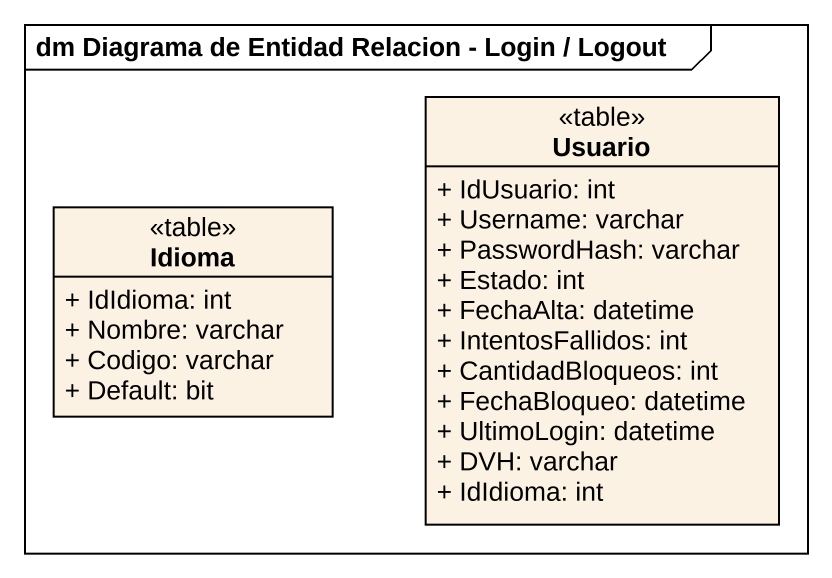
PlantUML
@startuml
mainframe dm Diagrama de Entidad Relacion - Login / Logout
hide circle
hide empty members
skinparam classAttributeIconSize 0
class Usuario <<table>> {
  + IdUsuario: int
  + Username: varchar
  + PasswordHash: varchar
  + Estado: int
  + FechaAlta: datetime
  + IntentosFallidos: int
  + CantidadBloqueos: int
  + FechaBloqueo: datetime
  + UltimoLogin: datetime
  + DVH: varchar
  + IdIdioma: int
}
class Idioma <<table>> {
  + IdIdioma: int
  + Nombre: varchar
  + Codigo: varchar
  + Default: bit
}
@enduml
